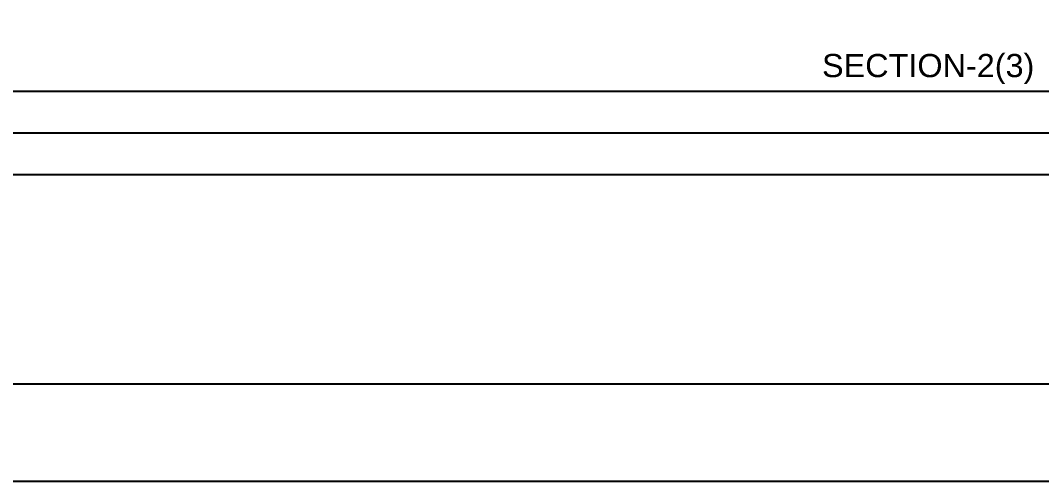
# Model space of a CAD drawing. Header units: millimetres. Extents: x 0 to 672800, y 0 to 118800.
# Drawn here: x 69360 to 113400, y 0 to 19888 of the extents above; entities that cross this region are included whole.
import ezdxf
from ezdxf.enums import TextEntityAlignment as Align

# ---------------------------------------------------------------- set-up
doc = ezdxf.new("R2010")
doc.units = ezdxf.units.MM
doc.header["$LTSCALE"] = 200
doc.layers.get('DEFPOINTS').update_dxf_attribs({"color": 137})
doc.styles.get("Standard").update_dxf_attribs({"font": 'arial.ttf'})

msp = doc.modelspace()

# ---------------------------------------------------------------- linework, layer by layer
at = {"layer": 'DEFPOINTS'}
for points in [[(0, 118800), (168200, 118800), (168200, 0), (0, 0)], [(146700, 4200), (9300, 4200), (9300, 114600), (146700, 114600)], [(38300, 47643.6), (38300, 13243.6), (117700, 13243.6), (117700, 47643.6)], [(40100, 45843.6), (40100, 15043.6), (115900, 15043.6), (115900, 45843.6)], [(41900, 44043.6), (41900, 16843.6), (114100, 16843.6), (114100, 44043.6)]]:
    msp.add_lwpolyline(points, close=True, dxfattribs=at)

# ---------------------------------------------------------------- texts
msp.add_text('SECTION-2(3)', height=1000, dxfattribs=at).set_placement((108508.4, 17941.6), align=Align.MIDDLE_CENTER)

doc.saveas('drawing.dxf')
